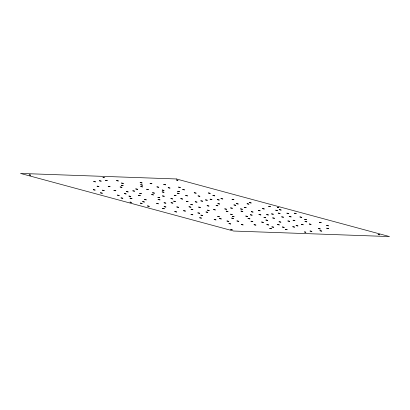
<?xml version="1.0" encoding="UTF-8"?>
<svg xmlns="http://www.w3.org/2000/svg" width="410" height="410" viewBox="0 0 410 410"><rect width="100%" height="100%" fill="white"/><g stroke="black" fill="none" stroke-linecap="round" stroke-linejoin="round"><path stroke-width="0.61" d="M132.814 190.809L134.731 191.178L132.83 190.84M265.7 217.766L263.845 217.372L265.767 217.741M296.199 213.554L294.303 213.21L296.204 213.543M93.659 181.512L95.581 181.881L93.68 181.548M93.265 189.712L95.187 190.081L93.27 189.733M102.423 190.168L104.34 190.537L102.423 190.189M110.034 186.658L108.137 186.263L110.049 186.637M121.304 185.228L123.22 185.597L121.298 185.238M121.949 187.303L120.063 186.95L121.965 187.283M122.826 198.25L120.94 197.902L122.841 198.235M128.971 196.062L130.892 196.431L128.986 196.093M151.879 183.777L149.978 183.408L151.895 183.757M148.425 189.604L146.524 189.241L148.44 189.589M140.338 203.109L142.26 203.478L140.343 203.129M164.272 196.267L162.38 195.913L164.287 196.252M182.665 189.528L184.587 189.897L182.67 189.548M164.067 202.781L165.988 203.15L164.087 202.817M190.686 204.452L192.608 204.821L190.691 204.477M183.506 210.704L185.428 211.063M210.166 193.32L208.26 192.956L210.181 193.305M185.417 211.083L183.526 210.73M212.887 195.478L214.809 195.847L212.903 195.514M207.286 200.244L205.384 199.88L207.301 200.223M191.014 214.445L192.936 214.814L191.019 214.466M197.856 212.872L199.778 213.231M217.269 199.639L219.191 200.008M219.176 200.024L217.269 199.649M199.762 213.246L197.897 212.908M219.647 204.016L217.746 203.652L219.663 203.995M201.448 218.105L199.552 217.761L201.453 218.094M232.086 199.316L233.987 199.655L232.065 199.296M230.584 207.911L232.506 208.28L230.589 207.931M232.321 214.527L230.435 214.174L232.337 214.507M232.28 216.367L234.202 216.736L232.285 216.393M231.696 218.094L233.613 218.463L231.696 218.115M262.456 208.613L264.378 208.982L262.472 208.644M268.391 214.963L266.49 214.62L268.391 214.953M265.931 220.021L267.853 220.39L265.946 220.052M280.056 213.436L278.17 213.082L280.071 213.415M268.627 224.967L266.72 224.603L268.637 224.952M271.891 226.873L273.813 227.242L271.912 226.909M279.256 224.905L277.355 224.536L279.271 224.885M289.701 221.313L287.799 220.949L289.716 221.297M282.362 226.996L284.284 227.365L282.367 227.017M304.999 221.497L306.921 221.866L305.019 221.528M309.237 223.993L311.159 224.362L309.253 224.024M30.658 175.142L29.192 174.855L30.673 175.111M104.335 177.755L102.879 177.479L104.355 177.725M131.395 202.371L129.929 202.084L131.415 202.34M277.288 207.311L278.774 207.568M278.764 207.593L277.329 207.337M230.681 229.282L232.157 229.564M232.137 229.6L230.681 229.318M305.819 232.214L304.363 231.932L305.834 232.183M379.496 234.827L378.04 234.546L379.516 234.797M101.157 181.117L99.235 180.748L101.147 181.128M107.282 180.682L105.375 180.297L107.287 180.672M118.341 180.953L116.43 180.595L118.331 180.964M119.218 195.452L117.301 195.093L119.218 195.442M140.138 182.573L142.044 182.947L140.138 182.573M135.761 188.928L137.673 189.302L135.761 188.928M146.267 199.86L144.356 199.506L146.257 199.87M163.985 192.244L162.073 191.89L163.99 192.234M170.826 198.583L172.733 198.963L170.878 198.573M179.19 193.515L177.274 193.156L179.175 193.52M162.473 208.408L164.384 208.782L162.473 208.408M180.733 198.671L182.645 199.045L180.733 198.671M178.627 207.291L176.715 206.932L178.616 207.296M200.428 207.429L198.512 207.07L200.428 207.419M207.404 210.135L209.315 210.509L207.455 210.125M233.936 204.928L235.842 205.302L233.982 204.913M221.277 218.93L219.36 218.576L221.277 218.925M249.341 202.612L251.248 202.996L249.362 202.607M248.901 204.108L246.984 203.739L248.89 204.118M230.758 223.957L228.847 223.599L230.748 223.968M251.002 221.205L252.914 221.579L251.022 221.2M274.536 218.274L272.614 217.905L274.521 218.284M297.916 225.936L295.994 225.567L297.906 225.946M319.938 230.748L321.845 231.122L319.959 230.738M97.103 186.166L99.015 186.54L97.129 186.16M100.414 192.828L102.326 193.207L100.414 192.828M121.483 183.055L123.389 183.434L121.483 183.055M113.924 190.404L115.835 190.778L113.924 190.404M126.336 191.572L128.243 191.952L126.357 191.567M124.256 193.576L126.162 193.961L124.307 193.566M140.645 184.741L142.552 185.125L140.645 184.741M140.691 186.529L142.593 186.914L140.712 186.524M130.057 198.168L131.969 198.548L130.057 198.168M139.595 193.346L141.501 193.725L139.615 193.341M138.401 195.278L140.307 195.652L138.401 195.278M156.933 186.883L158.839 187.257L156.984 186.873M163.698 184.433L165.609 184.813L163.698 184.433M152.561 192.767L154.467 193.146L152.561 192.767M151.623 194.55L153.524 194.94L151.644 194.545M142.572 201.659L144.479 202.033L142.624 201.648M162.191 190.055L164.097 190.445L162.211 190.05M168.156 187.713L170.063 188.093L168.177 187.708M157.901 197.4L159.813 197.779L157.922 197.394M147.467 205.943L149.373 206.332L147.487 205.938M158.065 199.491L159.977 199.87L158.065 199.491M178.54 187.114L180.446 187.498L178.56 187.103M156.559 203.442L158.465 203.826L156.579 203.437M177.597 191.301L179.508 191.675L177.597 191.301M174.235 195.247L176.141 195.631L174.255 195.242M164.097 206.655L166.009 207.029L164.149 206.645M171.052 202.75L172.964 203.124L171.078 202.745M173.645 201.151L175.557 201.525L173.696 201.141M185.602 195.503L187.508 195.893L185.602 195.503M194.202 192.767L196.108 193.146L194.202 192.767M186.273 201.274L188.18 201.648L186.319 201.259M174.727 211.58L176.633 211.97L174.727 211.58M198.05 195.913L199.957 196.293L198.102 195.903M195.191 201.776L197.097 202.161L195.211 201.766M189.01 206.794L190.916 207.173L189.01 206.794M200.844 200.844L202.75 201.223L200.864 200.838M191.08 209.218L192.987 209.602L191.106 209.213M210.11 199.168L212.016 199.557L210.135 199.163M207.111 205.687L209.018 206.076L207.132 205.682M220.923 198.594L222.835 198.968L220.975 198.583M200.869 215.132L202.776 215.511L200.921 215.122M205.999 211.985L207.906 212.359L206.051 211.97M216.085 205.441L217.992 205.82L216.106 205.436M213.518 209.571L215.429 209.951L213.538 209.566M224.782 208.885L226.689 209.274L224.803 208.88M236.391 203.642L238.297 204.026L236.411 203.632M217.628 216.449L219.534 216.839L217.648 216.444M226.192 211.124L228.098 211.514L226.217 211.119M214.153 219.534L216.06 219.909L214.174 219.529M240.521 208.895L242.428 209.274L240.521 208.895M244.216 207.332L246.128 207.711L244.216 207.332M240.998 211.083L242.91 211.463L241.018 211.078M226.976 221.005L228.888 221.379L227.002 221M236.944 220.949L238.851 221.328L236.995 220.939M251.233 211.709L253.139 212.093L251.284 211.693M245.769 216.075L247.676 216.454L245.769 216.075M250.3 214.799L252.211 215.178L250.32 214.794M258.31 210.438L260.217 210.817L258.331 210.433M248.009 218.499L249.915 218.884L248.009 218.499M241.249 224.531L243.156 224.905L241.27 224.526M268.611 206.358L270.523 206.732L268.637 206.348M258.951 214.548L260.862 214.922L258.951 214.548M254.062 224.726L255.973 225.105L254.082 224.721M275.71 210.176L277.616 210.566L275.73 210.171M271.558 213.907L273.419 214.245L271.579 213.902M279.21 209.653L281.116 210.038L279.21 209.653M261.631 222.035L263.538 222.41L261.652 222.03M286.903 213.159L288.809 213.538L286.903 213.159M281.68 216.864L283.592 217.238L281.701 216.854M279.046 221.779L280.952 222.153L279.066 221.769M269.693 228.39L271.599 228.765L269.713 228.385M289.193 216.516L291.1 216.9L289.193 216.516M293.073 220.211L294.985 220.585L293.099 220.201M299.935 216.957L301.842 217.346L299.956 216.951M285.314 229.349L287.22 229.728L285.36 229.339M292.755 226.745L294.667 227.119L292.776 226.74M304.584 219.335L306.49 219.719L304.584 219.335M301.381 224.393L303.287 224.782L301.432 224.383M319.4 222.276L321.307 222.661L319.421 222.271M310.047 231.014L311.959 231.394L310.073 231.009M318.457 228.601L320.369 228.975L318.478 228.595M326.555 225.459L328.461 225.838L326.555 225.459M326.688 228.201L328.594 228.575L326.688 228.201M176.566 180.051L178.032 180.338L176.582 180.046M176.372 178.965L20.5 173.435L233.628 231.035L389.5 236.565L176.372 178.965"/></g></svg>
